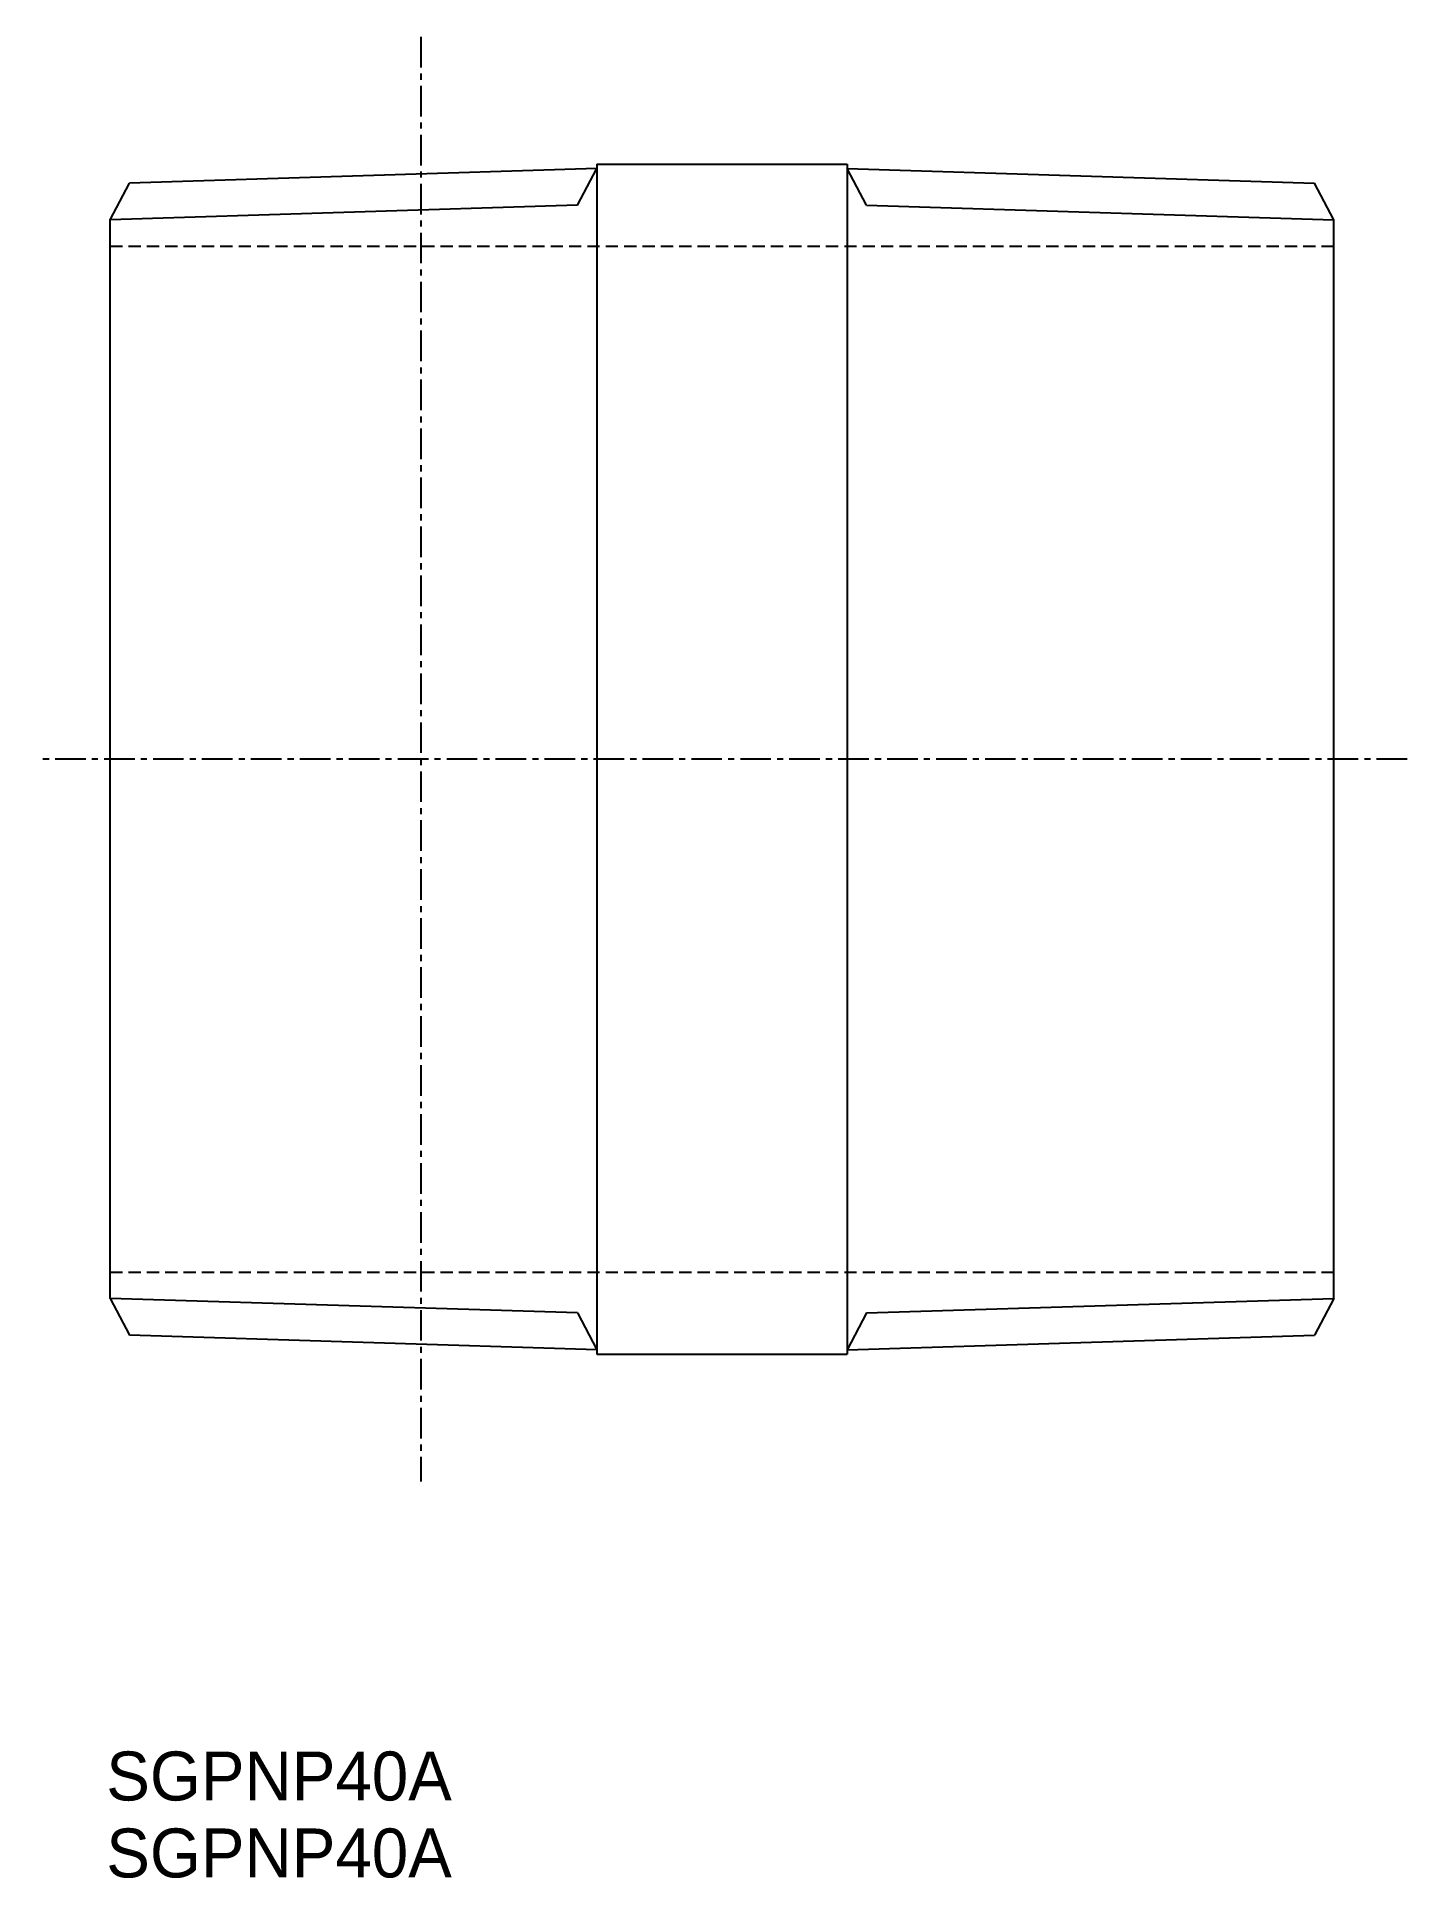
# Model space of a CAD drawing. Extents: x -51 to 5, y 61.8 to 137.
import ezdxf

# ---------------------------------------------------------------- set-up
doc = ezdxf.new("R2010")
doc.units = 0
doc.linetypes.add('CENTER', pattern=[2, 1.25, -0.25, 0.25, -0.25])
doc.linetypes.add('DASHED', pattern=[0.75, 0.5, -0.25])
doc.layers.get('0').update_dxf_attribs({"linetype": 'CONTINUOUS'})
doc.layers.add('CENTER', color=1, linetype='CENTER')

msp = doc.modelspace()

# ---------------------------------------------------------------- linework, layer by layer
at = {"color": 7, "linetype": 'CONTINUOUS'}
for p, q in [((-28.123, 131.762), (-28.123, 83.162)), ((-28.123, 131.762), (-17.888, 131.762)), ((-17.888, 131.762), (-17.888, 83.162)), ((-48.006, 129.488), (-47.223, 130.991)), ((-28.123, 131.588), (-47.223, 130.991)), ((-17.888, 131.588), (1.212, 130.991)), ((1.994, 129.488), (1.212, 130.991)), ((-48.006, 85.437), (-48.006, 129.488)), ((1.994, 85.437), (1.994, 129.488)), ((-48.006, 85.437), (-47.223, 83.933)), ((1.994, 85.437), (1.212, 83.933)), ((-28.123, 83.336), (-47.223, 83.933)), ((-17.888, 83.336), (1.212, 83.933)), ((-28.123, 83.162), (-17.888, 83.162))]:
    msp.add_line(p, q, dxfattribs=at)
at = {"color": 3, "linetype": 'CONTINUOUS'}
for p, q in [((-28.906, 130.085), (-28.123, 131.588)), ((-17.106, 130.085), (-17.888, 131.588)), ((-28.906, 130.085), (-48.006, 129.488)), ((-17.106, 130.085), (1.994, 129.488)), ((-28.906, 84.84), (-48.006, 85.437)), ((-17.106, 84.84), (1.994, 85.437)), ((-28.906, 84.84), (-28.123, 83.336)), ((-17.106, 84.84), (-17.888, 83.336))]:
    msp.add_line(p, q, dxfattribs=at)
at = {"color": 3, "linetype": 'DASHED'}
for p, q in [((-48.006, 128.412), (1.994, 128.412)), ((-48.006, 86.512), (1.994, 86.512))]:
    msp.add_line(p, q, dxfattribs=at)
at = {"layer": 'CENTER', "color": 1, "linetype": 'CENTER'}
for p, q in [((-35.306, 136.962), (-35.306, 77.962)), ((4.994, 107.462), (-51.006, 107.462))]:
    msp.add_line(p, q, dxfattribs=at)

# ---------------------------------------------------------------- texts
at = {"color": 7, "linetype": 'CONTINUOUS'}
for p in [(-48.167, 64.929), (-48.167, 61.785)]:
    msp.add_text('SGPNP40A', height=2, dxfattribs=at).set_placement(p)

doc.saveas('drawing.dxf')
